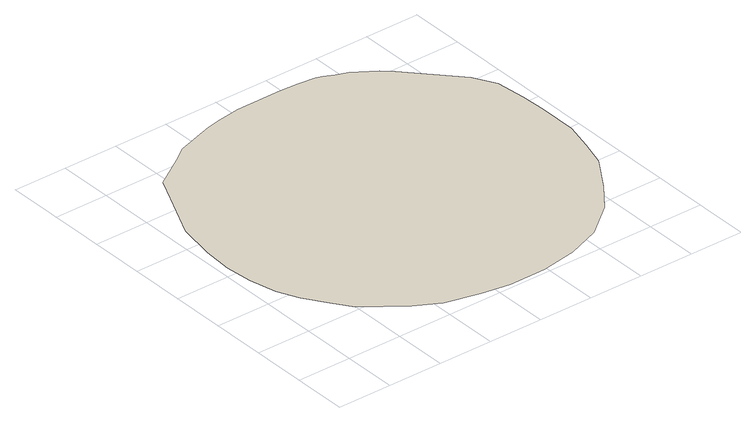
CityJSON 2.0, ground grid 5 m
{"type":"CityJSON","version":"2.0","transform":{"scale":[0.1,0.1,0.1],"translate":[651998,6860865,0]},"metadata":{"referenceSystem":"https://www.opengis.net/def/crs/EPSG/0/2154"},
"CityObjects":{
"building1":{"type":"Building","attributes":{"rf_extrusion_mode":0,"rf_force_lod11":false,"rf_h_ground":3.4028234663852886e+38,"rf_h_roof_50p":118.36,"rf_h_roof_70p":127.1,"rf_h_roof_max":145.03,"rf_h_roof_min":92.96,"rf_is_glass_roof":false,"rf_nodata_frac_":0.00732,"rf_nodata_r_":0.441,"rf_pc_select":"PREFERRED_AND_LATEST","rf_pc_year":2024,"rf_pointcloud_unusable":false,"rf_pt_density_":14.96,"rf_rmse_lod22":2.02,"rf_roof_planes":64,"rf_roof_type":"slanted","rf_success":true,"rf_t_run":1532,"rf_volume_lod22":41794.67},"geometry":[{"type":"MultiSurface","lod":"0","boundaries":[[[0,1,2,3,4,5,6,7,8,9,10,11,12,13,14,15,16,17,18,19,20,21,22,23,24,25,26,27,28,29,30,31,32,33,34,35,36,37,38]]]}]}
},
"vertices":[
[8,160,0],[10,135,0],[16,110,0],[25,91,0],[38,71,0],[50,54,0],[85,28,0],[107,16,0],[138,8,0],[164,4,0],[198,4,0],[231,10,0],[261,21,0],[290,44,0],[308,68,0],[328,99,0],[335,123,0],[341,148,0],[341,183,0],[340,207,0],[337,234,0],[326,254,0],[286,298,0],[277,306,0],[257,319,0],[247,323,0],[238,327,0],[232,329,0],[216,331,0],[199,332,0],[157,332,0],[137,329,0],[123,326,0],[88,315,0],[74,305,0],[46,287,0],[36,265,0],[16,222,0],[10,187,0]
]}
